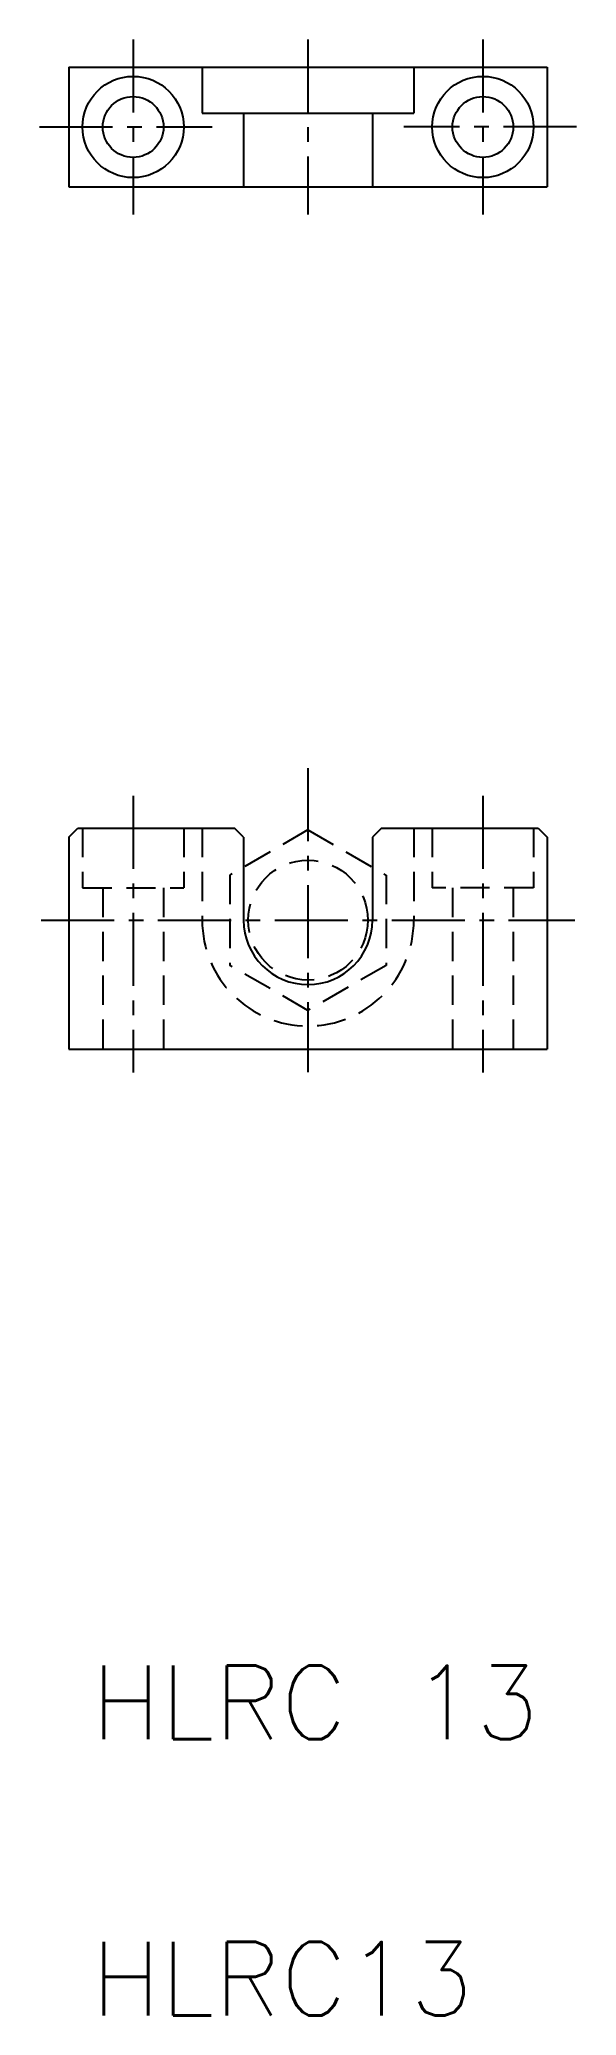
# Model space of a CAD drawing. Extents: x 1133 to 1192, y 56 to 270.
import ezdxf

# ---------------------------------------------------------------- set-up
doc = ezdxf.new("R2010")
doc.units = 0
doc.header["$LTSCALE"] = 0.25
doc.linetypes.add('CENTER', pattern=[50.8, 31.75, -6.35, 6.35, -6.35])
doc.linetypes.add('DASHED', pattern=[19.05, 12.7, -6.35])
doc.layers.get('0').update_dxf_attribs({"linetype": 'CONTINUOUS'})
doc.layers.add('CENTER', color=1, linetype='CENTER')
doc.styles.get("Standard").update_dxf_attribs({"font": 'txt.shx'})

msp = doc.modelspace()

# ---------------------------------------------------------------- linework, layer by layer
for p, q in [((1136.43, 267.35), (1188.43, 267.35)), ((1136.43, 267.35), (1136.43, 254.35)), ((1150.93, 267.35), (1150.93, 262.35)), ((1173.93, 267.35), (1173.93, 262.35)), ((1188.43, 267.35), (1188.43, 254.35)), ((1150.93, 262.35), (1173.93, 262.35)), ((1155.43, 262.35), (1155.43, 254.35)), ((1169.43, 262.35), (1169.43, 254.35)), ((1136.43, 254.35), (1188.43, 254.35)), ((1136.43, 183.71), (1137.43, 184.71)), ((1137.43, 184.71), (1154.43, 184.71)), ((1155.43, 183.71), (1154.43, 184.71)), ((1170.43, 184.71), (1169.43, 183.71)), ((1170.43, 184.71), (1187.43, 184.71)), ((1187.43, 184.71), (1188.43, 183.71)), ((1136.43, 183.71), (1136.43, 160.71)), ((1155.43, 183.71), (1155.43, 174.71)), ((1160.31, 183.29), (1160.31, 183.29)), ((1169.43, 183.71), (1169.43, 174.71)), ((1188.43, 183.71), (1188.43, 160.71)), ((1158.18, 182.07), (1158.18, 182.07)), ((1136.43, 160.71), (1188.43, 160.71))]:
    msp.add_line(p, q)
at = {"color": 3, "linetype": 'DASHED'}
for p, q in [((1137.93, 184.71), (1137.93, 178.21)), ((1148.93, 184.71), (1148.93, 178.21)), ((1150.93, 184.71), (1150.93, 174.71)), ((1173.93, 184.71), (1173.93, 174.71)), ((1175.93, 184.71), (1175.93, 178.21)), ((1186.93, 184.71), (1186.93, 178.21)), ((1162.43, 184.52), (1153.93, 179.61)), ((1162.43, 184.52), (1170.93, 179.61)), ((1137.93, 178.21), (1148.93, 178.21)), ((1140.13, 178.21), (1140.13, 160.71)), ((1146.73, 178.21), (1146.73, 160.71)), ((1153.93, 179.61), (1153.93, 169.8)), ((1170.93, 179.61), (1170.93, 169.8)), ((1186.93, 178.21), (1175.93, 178.21)), ((1178.13, 178.21), (1178.13, 160.71)), ((1184.73, 178.21), (1184.73, 160.71)), ((1162.43, 164.89), (1153.93, 169.8)), ((1170.93, 169.8), (1162.43, 164.89))]:
    msp.add_line(p, q, dxfattribs=at)
for centre, radius in [((1143.43, 260.85), 5.5), ((1181.43, 260.85), 5.5), ((1143.43, 260.85), 3.3), ((1181.43, 260.85), 3.3)]:
    msp.add_circle(centre, radius)
msp.add_circle((1162.43, 174.71), 6.5, dxfattribs=at)
msp.add_arc((1162.43, 174.71), 11.5, 180, 0, dxfattribs=at)
msp.add_arc((1162.43, 174.71), 7, 180, 0)
at = {"layer": 'CENTER', "color": 1, "linetype": 'CENTER'}
for p, q in [((1143.43, 270.35), (1143.43, 251.35)), ((1162.43, 270.35), (1162.43, 251.35)), ((1181.43, 270.35), (1181.43, 251.35)), ((1133.26, 260.85), (1152, 260.85)), ((1191.61, 260.85), (1172.86, 260.85)), ((1162.43, 191.21), (1162.43, 158.21)), ((1143.43, 188.21), (1143.43, 158.15)), ((1181.43, 188.21), (1181.43, 158.15)), ((1133.43, 174.71), (1191.43, 174.71))]:
    msp.add_line(p, q, dxfattribs=at)

# ---------------------------------------------------------------- texts
for s, p in [('HLRC 13', (1138.88, 85.75)), ('HLRC13', (1138.88, 55.75))]:
    msp.add_text(s, height=8).set_placement(p)

doc.saveas('drawing.dxf')
